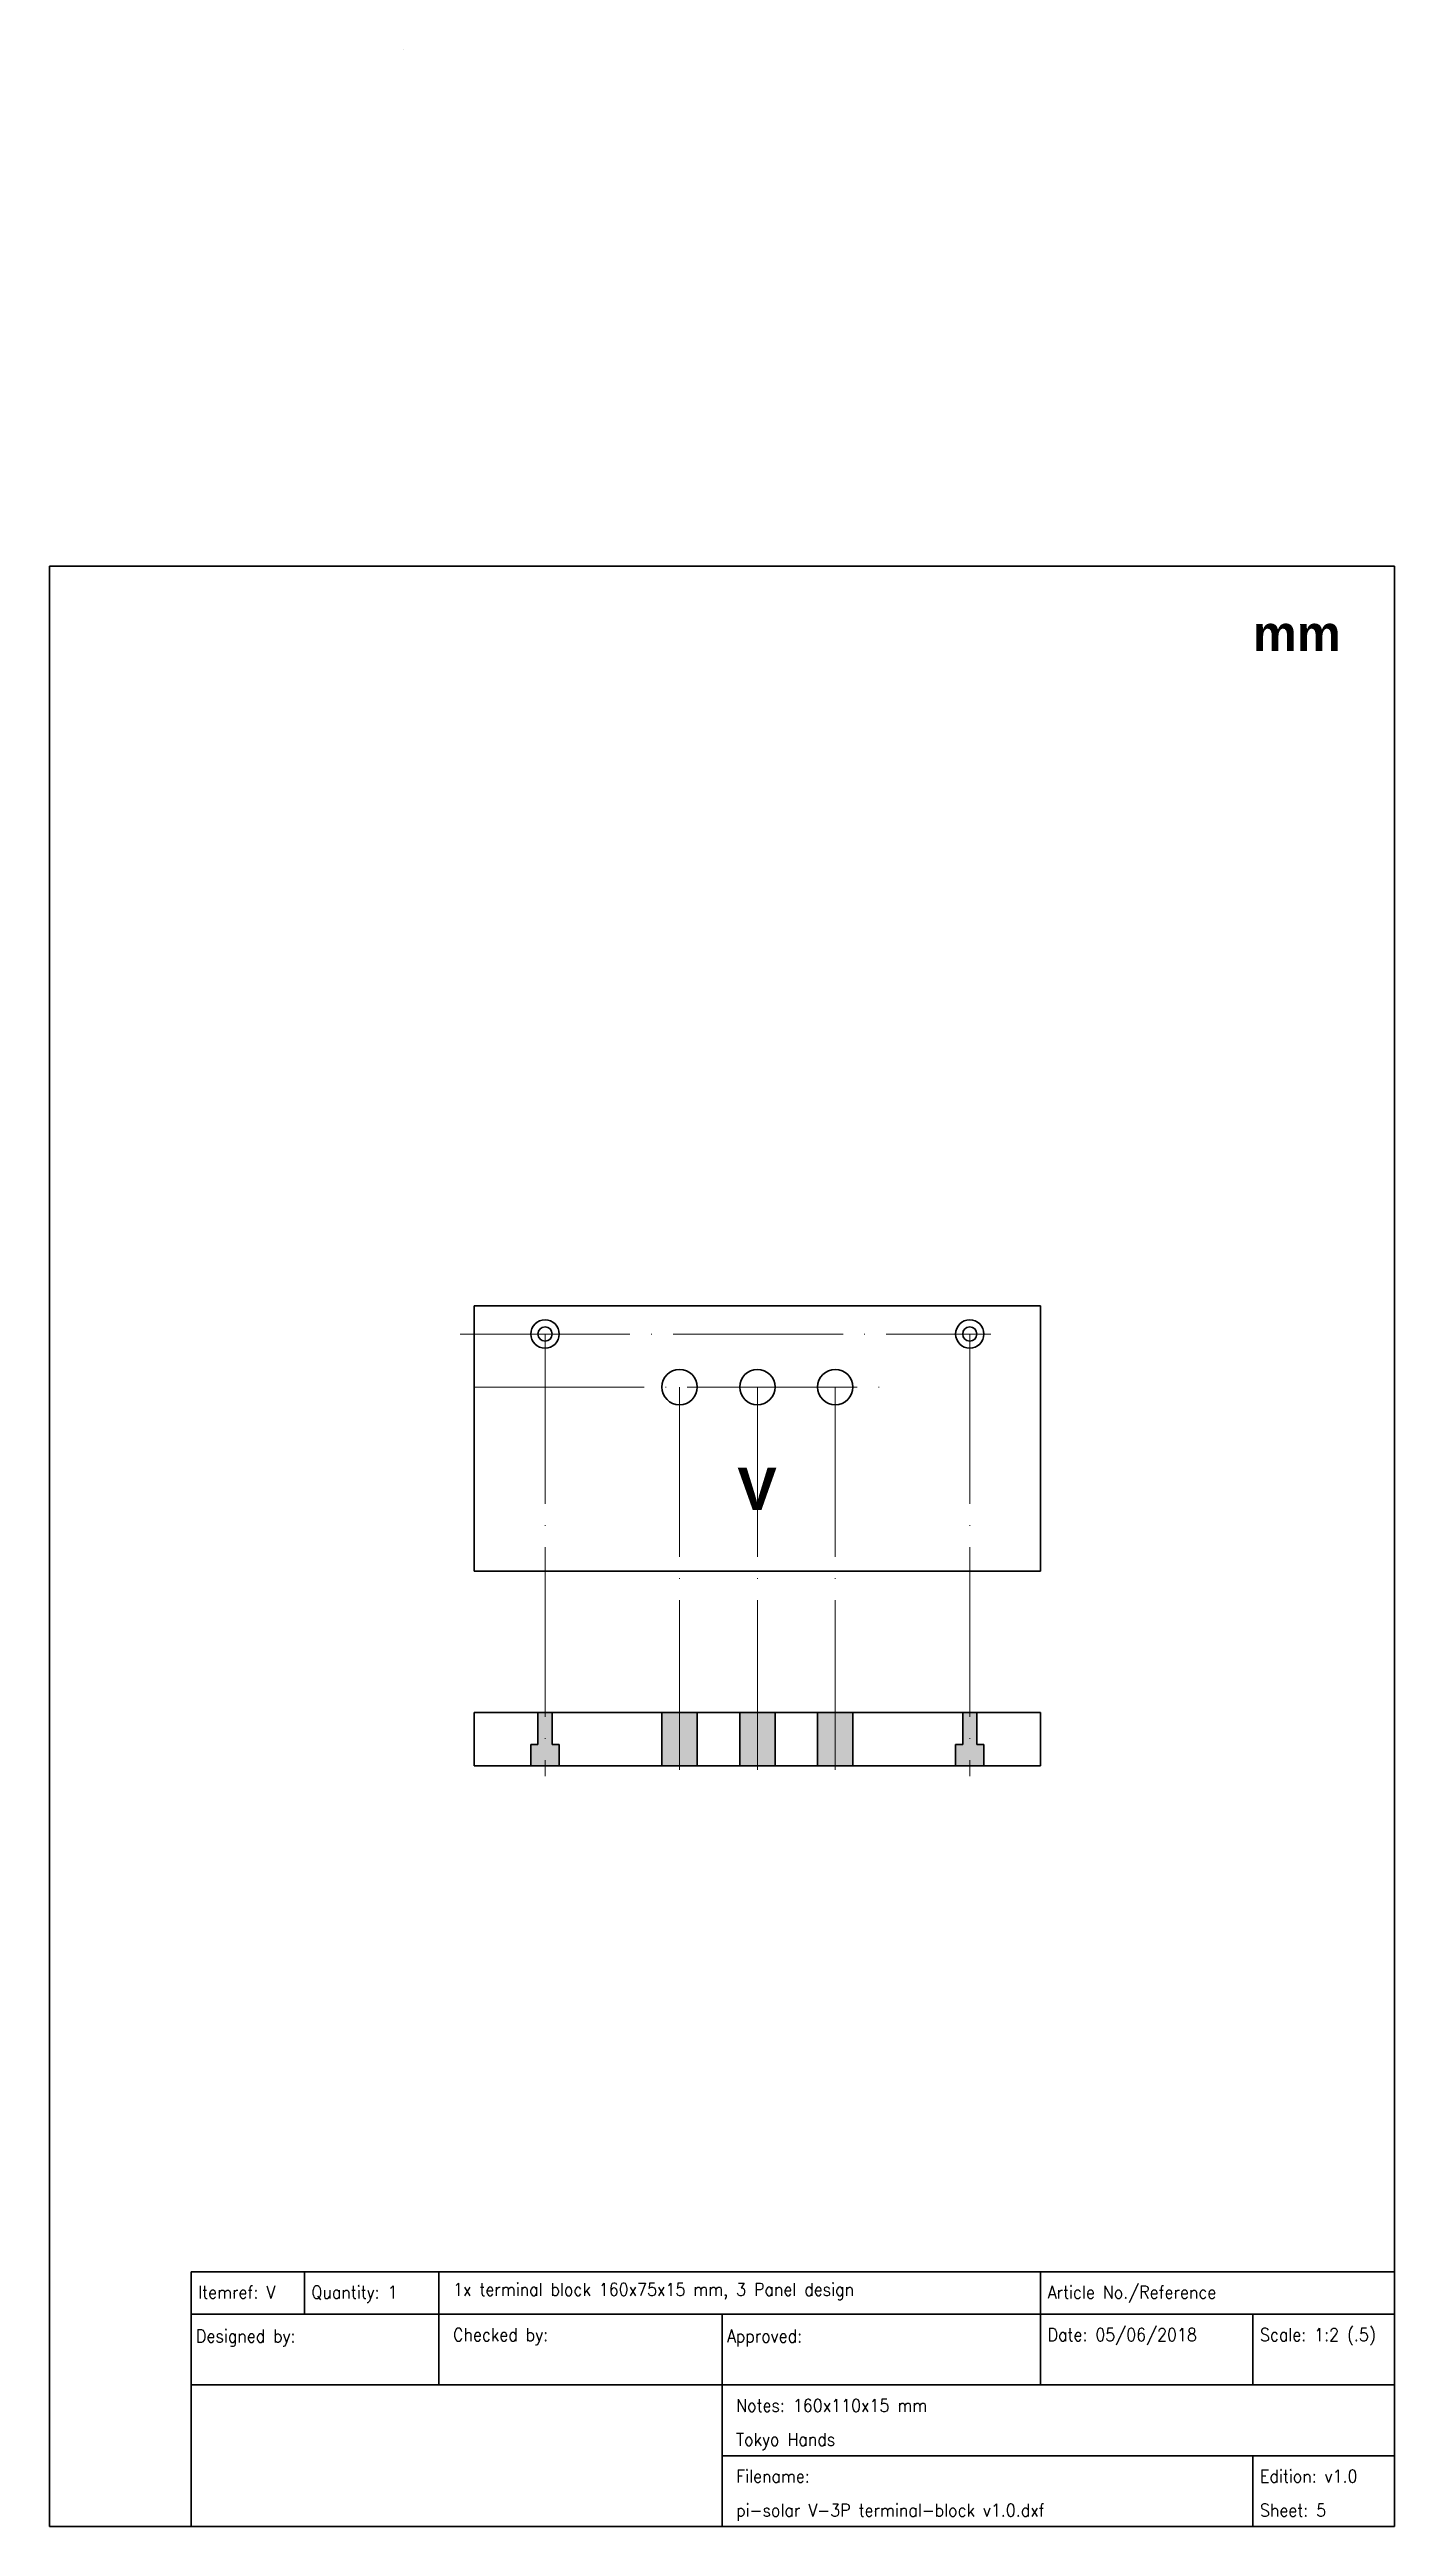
# Model space of a CAD drawing. Header units: millimetres. Extents: x 10 to 200, y 10 to 360.
import ezdxf

# ---------------------------------------------------------------- set-up
doc = ezdxf.new("R2010")
doc.units = ezdxf.units.MM
doc.linetypes.add('ACAD_ISO04W100', pattern=[30, 24, -3, 0, -3])
for name, color, linetype, lineweight, true_color in [('0 ... Background', 18, 'Continuous', 35, 0x000000), ('0 ... Base', 18, 'Continuous', 35, 0x000000), ('0 ... Construction', 18, 'ACAD_ISO04W100', 9, 0x000000), ('0 ... Dimensions', 18, 'Continuous', 9, 0x000000), ('0 ... Hole Hatch', 254, 'Continuous', 25, 0xcdccd0), ('0 ... Numbering', 18, 'Continuous', 70, 0x000000)]:
    doc.layers.add(name, color=color, linetype=linetype, lineweight=lineweight, true_color=true_color)
doc.styles.add('textstyle11', font='Standard')
doc.styles.add('textstyle12', font='Standard')
doc.styles.add('textstyle13', font='')
doc.styles.add('textstyle14', font='Standard')
doc.styles.add('textstyle15', font='Standard')
doc.styles.add('textstyle16', font='Standard')
doc.styles.add('textstyle17', font='Standard')
doc.styles.add('textstyle18', font='Standard')
doc.styles.add('textstyle19', font='Standard')
doc.styles.add('textstyle20', font='Standard')
doc.styles.add('textstyle21', font='Standard')
doc.styles.add('textstyle22', font='Standard')
doc.styles.add('textstyle23', font='Standard')
doc.styles.add('textstyle24', font='')
doc.styles.get('textstyle13').set_extended_font_data('Arial', bold=True)
doc.styles.get('textstyle24').set_extended_font_data('Arial', bold=True)

msp = doc.modelspace()

# ---------------------------------------------------------------- hatches: boundary and pattern name
at = {"layer": '0 ... Hole Hatch'}
for points in [[(81, 125), (81, 120.5), (82, 120.5), (82, 117.5), (78, 117.5), (78, 120.5), (79, 120.5), (79, 125)], [(96.5, 125), (96.5, 117.5), (101.5, 117.5), (101.5, 125)], [(107.5, 125), (107.5, 117.5), (112.5, 117.5), (112.5, 125)], [(118.5, 125), (118.5, 117.5), (123.5, 117.5), (123.5, 125)], [(139, 125), (141, 125), (141, 120.5), (142, 120.5), (142, 117.5), (138, 117.5), (138, 120.5), (139, 120.5)]]:
    msp.add_hatch(color=256, dxfattribs=at).paths.add_polyline_path(points, flags=0)

# ---------------------------------------------------------------- linework, layer by layer
at = {"layer": '0 ... Background', "linetype": 'Continuous'}
for p, q in [((200, 287), (10, 287)), ((10, 287), (10, 10)), ((200, 10), (200, 287)), ((30, 46), (200, 46)), ((30, 40), (30, 46)), ((46, 40), (46, 46)), ((65, 40), (65, 46)), ((150, 40), (150, 46)), ((30, 40), (200, 40)), ((30, 10), (30, 40)), ((65, 30), (65, 40)), ((105, 30), (105, 40)), ((150, 30), (150, 40)), ((180, 30), (180, 40)), ((30, 30), (200, 30)), ((105, 10), (105, 30)), ((105, 20), (200, 20)), ((180, 10), (180, 20)), ((105, 10), (105, 15)), ((10, 10), (200, 10))]:
    msp.add_line(p, q, dxfattribs=at)
at = {"layer": '0 ... Base'}
for p, q in [((70, 145), (70, 182.5)), ((70, 182.5), (150, 182.5)), ((150, 145), (150, 182.5)), ((70, 145), (150, 145)), ((70, 125), (79, 125)), ((70, 117.5), (70, 125)), ((79, 120.5), (79, 125)), ((79, 125), (81, 125)), ((81, 125), (81, 120.5)), ((81, 125), (96.5, 125)), ((96.5, 125), (96.5, 117.5)), ((96.5, 125), (101.5, 125)), ((101.5, 125), (101.5, 117.5)), ((101.5, 125), (107.5, 125)), ((107.5, 125), (107.5, 117.5)), ((107.5, 125), (112.5, 125)), ((112.5, 125), (112.5, 117.5)), ((112.5, 125), (118.5, 125)), ((118.5, 125), (118.5, 117.5)), ((118.5, 125), (123.5, 125)), ((123.5, 125), (123.5, 117.5)), ((123.5, 125), (139, 125)), ((139, 120.5), (139, 125)), ((139, 125), (141, 125)), ((141, 125), (141, 120.5)), ((141, 125), (150, 125)), ((150, 117.5), (150, 125)), ((79, 120.5), (78, 120.5)), ((78, 117.5), (78, 120.5)), ((82, 120.5), (81, 120.5)), ((82, 120.5), (82, 117.5)), ((139, 120.5), (138, 120.5)), ((138, 117.5), (138, 120.5)), ((142, 120.5), (141, 120.5)), ((142, 120.5), (142, 117.5)), ((70, 117.5), (78, 117.5)), ((78, 117.5), (82, 117.5)), ((82, 117.5), (96.5, 117.5)), ((96.5, 117.5), (101.5, 117.5)), ((101.5, 117.5), (107.5, 117.5)), ((107.5, 117.5), (112.5, 117.5)), ((112.5, 117.5), (118.5, 117.5)), ((118.5, 117.5), (123.5, 117.5)), ((123.5, 117.5), (138, 117.5)), ((138, 117.5), (142, 117.5)), ((142, 117.5), (150, 117.5))]:
    msp.add_line(p, q, dxfattribs=at)
for centre, radius in [((80, 178.5, 7.5), 2), ((80, 178.5, 7.5), 1), ((140, 178.5), 2), ((140, 178.5), 1), ((99, 171), 2.5), ((110, 171), 2.5), ((121, 171), 2.5)]:
    msp.add_circle(centre, radius, dxfattribs=at)
at = {"layer": '0 ... Construction'}
for p, q in [((68, 178.5), (143, 178.5)), ((80, 178.5), (80, 116)), ((140, 178.5), (140, 116)), ((70, 171), (130, 171)), ((99, 171), (99, 116, -7.5)), ((110, 171), (110, 116, -7.5)), ((121, 171), (121, 116))]:
    msp.add_line(p, q, dxfattribs=at)
at = {"layer": '0 ... Dimensions'}
msp.add_line((60, 360), (60, 360), dxfattribs=at)

# ---------------------------------------------------------------- texts
at = {"layer": '0 ... Background', "linetype": 'Continuous', "lineweight": 25, "char_height": 1.8, "width": 100}
for s, insert, attachment_point, style in [('Itemref: V', (31, 44), 1, 'textstyle11'), ('Quantity: 1', (47, 44), 1, 'textstyle12'), ('1x terminal block 160x75x15 mm, 3 Panel design', (67, 42), 7, 'textstyle14'), ('Article No./Reference', (151, 44), 1, 'textstyle15'), ('Designed by:', (30.69, 37.81), 1, 'textstyle16'), ('Checked by:', (67, 38), 1, 'textstyle17'), ('Approved:\\P\\P', (105.69, 37.81), 1, 'textstyle18'), ('Date: 05/06/2018', (151, 38), 1, 'textstyle20'), ('Scale: 1:2 (.5)', (181, 38), 1, 'textstyle21')]:
    msp.add_mtext(s, dxfattribs=dict(at, insert=insert, attachment_point=attachment_point, style=style))
at = {"layer": '0 ... Background', "linetype": 'Continuous', "lineweight": 25, "char_height": 1.8, "attachment_point": 1, "line_spacing_factor": 0.8}
for s, insert, width, style in [('Notes: 160x110x15 mm\\P\\PTokyo Hands', (107, 28), 200, 'textstyle23'), ('Filename:\\P\\Ppi-solar V-3P terminal-block v1.0.dxf', (107, 18), 100, 'textstyle19'), ('Edition: v1.0\\P\\PSheet: 5', (181, 18), 100, 'textstyle22')]:
    msp.add_mtext(s, dxfattribs=dict(at, insert=insert, width=width, style=style))
at = {"layer": '0 ... Numbering', "attachment_point": 1}
for s, insert, char_height, style in [('mm', (180, 280), 5, 'textstyle13'), ('V', (107.16, 159.63), 6, 'textstyle24')]:
    msp.add_mtext(s, dxfattribs=dict(at, insert=insert, char_height=char_height, style=style))

doc.saveas('drawing.dxf')
